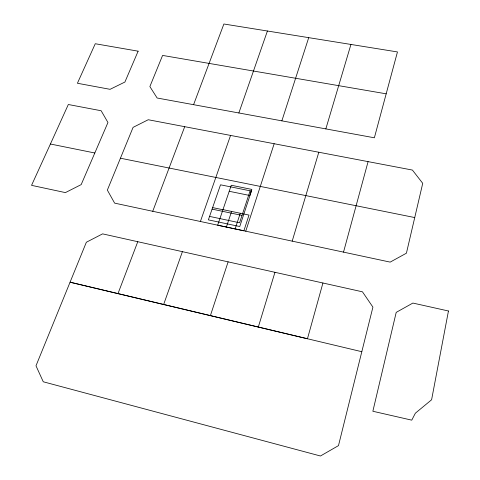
<?xml version="1.0" encoding="UTF-8"?>
<svg xmlns="http://www.w3.org/2000/svg" width="480" height="480" viewBox="0 0 480 480"><rect width="100%" height="100%" fill="white"/><g stroke="black" fill="none" stroke-linecap="round" stroke-linejoin="round"><path stroke-width="0.72" d="M361.812 351.708L338.484 445.626L320.454 456L43.266 381.78L35.988 365.802L86.352 242.244L102.594 233.868L362.454 291.816L372.918 307.116L361.812 351.708L70.062 282.198L307.458 338.76L322.932 283.002M386.178 93.816L374.37 137.79L157.128 98.004L149.874 86.574L162.588 55.416L386.178 93.816L397.464 51.936L223.884 24L193.584 104.67M343.524 252.12L368.088 161.628L412.41 170.064L422.73 183.324L406.416 253.2L390.174 262.116L114.624 203.13L107.352 190.104L133.086 127.362L148.236 119.736L368.088 161.628M325.836 128.904L350.946 44.436M292.194 241.14L318.81 152.226M258.312 327.054L274.95 272.304M308.718 37.662L281.862 120.846M245.748 231.204L274.164 143.73M235.104 228.912L240.282 213.252M250.122 190.818L239.592 222.774L209.562 216.402M210.384 315.642L228.12 261.858M226.368 227.046L231.606 211.434M238.854 112.974L267.414 31.002M200.394 221.496L230.562 135.42M163.632 304.512L182.412 251.67M152.736 211.29L184.722 126.672M117.978 293.616L137.778 241.716M50.412 144.018L68.328 104.508L101.148 110.748L107.952 122.508L81.18 184.614L65.4 192.606L31.548 185.346L50.412 144.018L94.812 152.988M414.738 217.56L120.42 158.208M229.218 191.292L249.84 195.504L251.838 189.42L231.276 185.256L217.674 225.192L243.882 230.79L249 215.076L222.972 209.628M212.616 207.588L222.93 209.748M212.082 209.13L242.016 215.406M448.452 310.998L431.598 399.774L415.368 413.19L411.756 420.156L372.864 411.258L396.204 312.378L412.89 303.066L448.452 310.998M251.412 191.076L239.76 226.53L208.368 219.852L220.512 184.806L251.412 191.076M138.132 51.18L124.902 82.044L110.07 89.322L77.412 83.262L95.268 43.734L138.132 51.18"/></g></svg>
